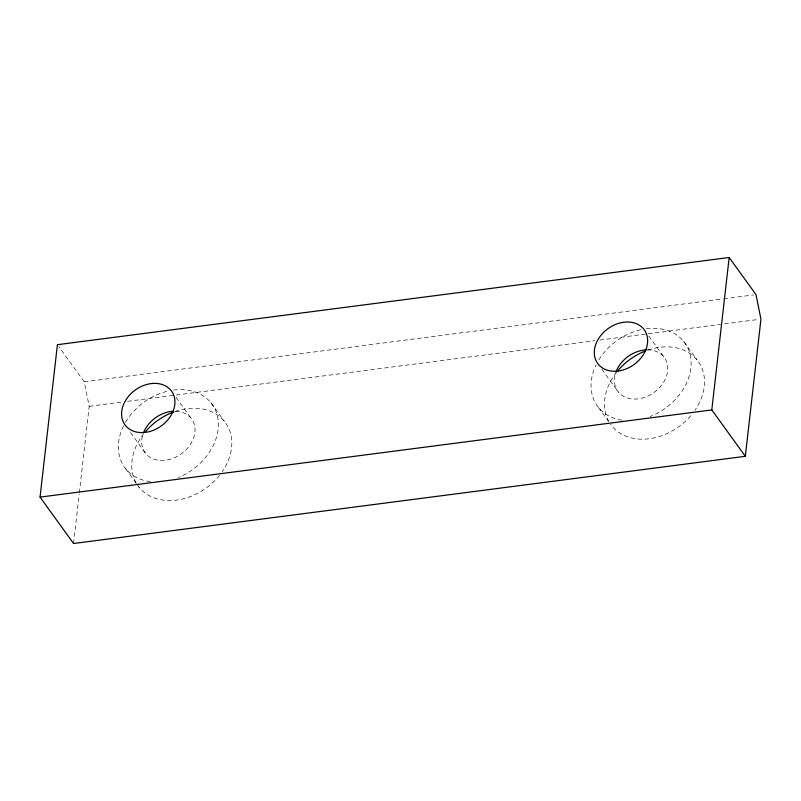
<?xml version="1.0" encoding="UTF-8"?>
<svg xmlns="http://www.w3.org/2000/svg" width="801" height="801" viewBox="0 0 801 801"><rect width="100%" height="100%" fill="white"/><g stroke="black" fill="none" stroke-linecap="round" stroke-linejoin="round"><path stroke-width="0.6" stroke-dasharray="4 3" d="M73.562 543.509L79.199 494.067M79.339 492.835L89.191 406.317L84.225 381.797L58.863 346.693M84.225 381.797L722.522 298.943M723.764 298.783L753.501 294.928M89.191 406.317L122.653 401.972M127.609 401.331L594.873 340.685M599.829 340.035L646.928 333.927M648.159 333.767L758.467 319.449M683.724 341.496L697.13 360.05M648.74 336.009L663.829 356.886M601.811 369.181L618.332 392.039M598.427 407.419L608.309 421.096M211.013 402.853L224.41 421.416M176.03 397.366L191.109 418.242M130.533 432.52L145.612 453.396M125.707 468.775L139.114 487.338M174.998 411.494A53.917 41.572 -35.8 0 1 224.701 421.767A53.917 41.572 -35.8 0 1 222.257 471.649M219.534 475.313A53.917 41.572 -35.8 0 1 137.802 485.596M136.07 482.833A53.917 41.572 -35.8 0 1 143.289 434.342M647.719 350.137A53.917 41.572 -35.8 0 1 697.411 360.41A53.917 41.572 -35.8 0 1 694.968 410.282M690.792 415.729A53.917 41.572 -35.8 0 1 610.522 424.24M608.78 421.476A53.917 41.572 -35.8 0 1 616.71 372.075M175.709 411.203A28.756 22.178 -35.8 0 1 194.122 436.305A28.756 22.178 -35.8 0 1 161.762 460.445A28.756 22.178 -35.8 0 1 142.408 436.054M647.298 349.827A28.756 22.178 -35.8 0 1 666.832 374.948A28.756 22.178 -35.8 0 1 633.361 399.058A28.756 22.178 -35.8 0 1 615.769 372.545M646.287 328.73A53.917 41.572 -35.8 0 1 691.073 361.601A53.917 41.572 -35.8 0 1 650.001 416.56M621.956 420.145A53.917 41.572 -35.8 0 1 596.104 364.886M598.758 360.029A53.917 41.572 -35.8 0 1 641.931 329.471M173.567 390.087A53.917 41.572 -35.8 0 1 218.333 422.477A53.917 41.572 -35.8 0 1 178.353 477.486M150.448 481.661A53.917 41.572 -35.8 0 1 124.385 424.29M125.467 422.347A53.917 41.572 -35.8 0 1 169.211 390.828"/><path stroke-width="1.2" d="M40.05 497.121L57.422 344.69L729.17 257.491L755.984 294.608L760.95 319.128L745.32 456.31L73.562 543.509L40.05 497.121L711.809 409.922L745.32 456.31M711.809 409.922L729.17 257.491M145.462 431.659A53.917 41.572 -35.8 0 1 173.917 411.874M618.182 370.302A53.917 41.572 -35.8 0 1 645.566 350.918M143.449 432.83A28.756 22.178 -35.8 0 1 173.447 411.223M616.159 371.474A28.756 22.178 -35.8 0 1 646.157 349.867M145.472 432.37A28.756 22.178 -35.8 0 0 172.626 392.81A28.756 22.178 -35.8 0 0 126.658 398.778A28.756 22.178 -35.8 0 0 145.472 432.37M618.192 371.013A28.756 22.178 -35.8 0 0 645.346 331.454A28.756 22.178 -35.8 0 0 599.378 337.411A28.756 22.178 -35.8 0 0 618.192 371.013"/></g></svg>
